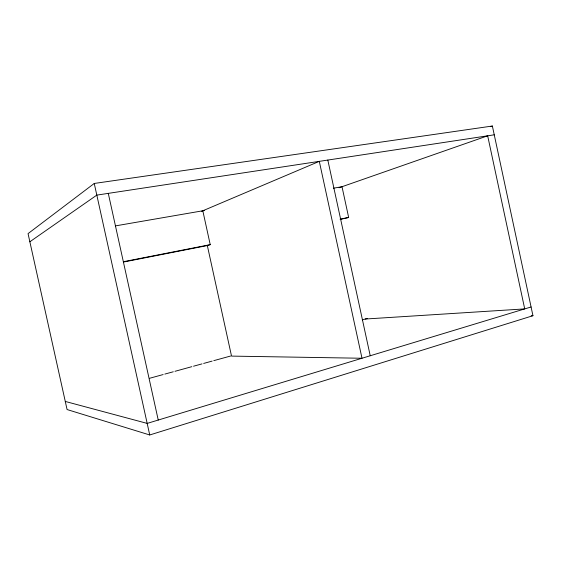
<?xml version="1.0" encoding="UTF-8"?>
<svg xmlns="http://www.w3.org/2000/svg" width="561" height="561" viewBox="0 0 561 561"><rect width="100%" height="100%" fill="white"/><g stroke="black" fill="none" stroke-linecap="round" stroke-linejoin="round"><path stroke-width="0.84" d="M94.248 183.454L28.05 233.621L67.075 409.544L149.731 434.971L532.95 315.703L492.369 126.029L94.248 183.454L149.731 434.971M29.859 241.77L96.815 195.109L494.248 134.815M201.588 211.301L319.3 161.358L361.999 358.255L231.532 356.102L207.261 245.248M490.728 126.625L492.369 126.029M339.075 187.746L487.67 135.811L524.717 308.901L365.281 319.027M207.332 245.564L210.228 244.652L202.816 210.782M531.085 306.972L147.178 423.401L65.279 401.445M333.388 188.208L342.007 186.722L348.661 217.465L340.653 219.344M149.661 378.261L163.16 374.552M164.85 374.089L173.286 371.775M174.976 371.312L191.848 366.67M193.538 366.207L201.974 363.893M203.664 363.43L212.1 361.109M213.79 360.646L230.669 356.011M362.301 319.847L367.364 318.459M123.483 261.692L210.291 244.638M340.071 219.148L348.661 217.465M123.455 262.057L207.584 245.515M115.37 225.901L204.52 210.487M531.204 315.794L532.95 315.703M108.287 193.37L158.244 420.049M327.82 160.06L370.232 355.758"/></g></svg>
